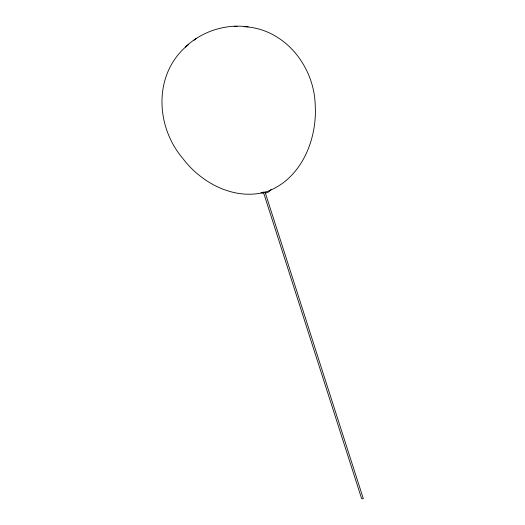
<?xml version="1.0" encoding="UTF-8"?>
<svg xmlns="http://www.w3.org/2000/svg" width="525" height="525" viewBox="0 0 525 525"><rect width="100%" height="100%" fill="white"/><g stroke="black" fill="none" stroke-linecap="round" stroke-linejoin="round"><path stroke-width="0.79" d="M263.32 191.92L361.673 498.75L363.333 498.697L264.974 191.874M271.412 189.243L269.003 191.802L265.617 193.154M188.508 44.533C153.339 72.699 154.901 125.646 182.766 158.366C201.502 183.343 235.069 200.957 266.451 191.756C300.976 179.563 317.284 139.945 315.223 105.479C314.429 66.38 284.635 28.606 244.125 26.677M185.312 47.04C201.981 31.277 225.461 23.737 248.187 26.854M194.066 40.182L196.252 38.463M234.301 26.25L237.077 26.375M263.163 193.22L260.958 192.596"/></g></svg>
